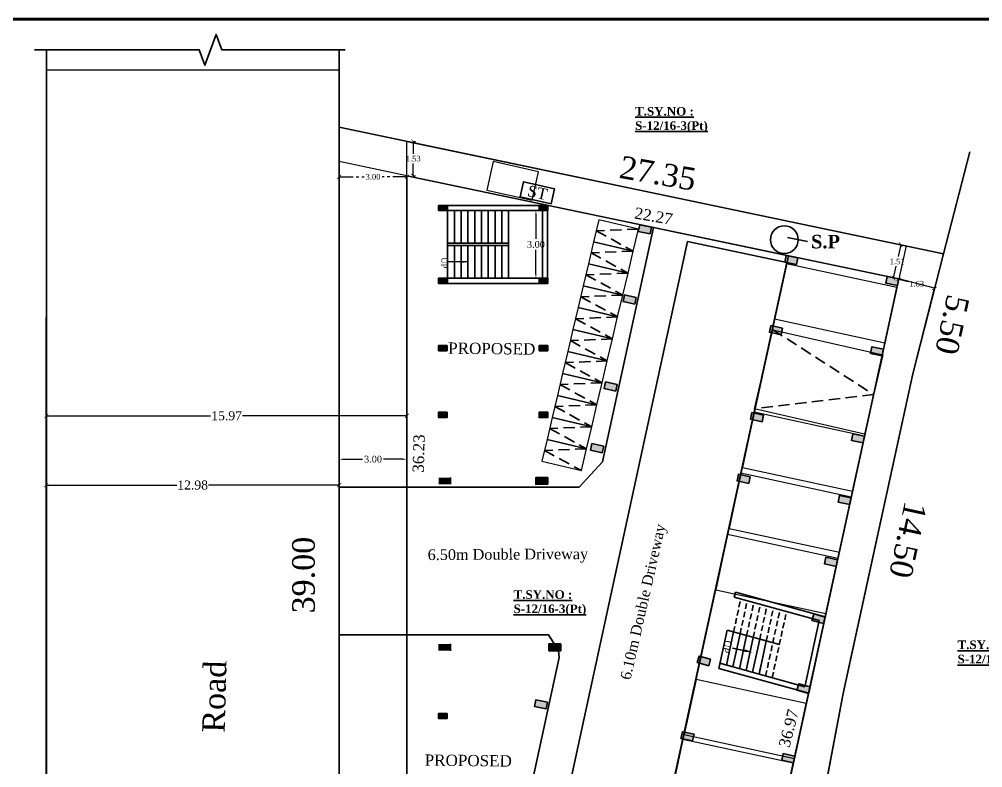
# Model space of a CAD drawing. Header units: metres. Extents: x 915 to 5569, y -1565 to 175.
# Drawn here: x 5321.19 to 5363.88, y -1541.84 to -1508.66 of the extents above; entities that cross this region are included whole.
import ezdxf

# ---------------------------------------------------------------- set-up
doc = ezdxf.new("R2010")
doc.units = ezdxf.units.M
doc.header["$MEASUREMENT"] = 0
doc.header["$PDMODE"] = 98
for name, pattern in [('DASHED', [0.75, 0.5, -0.25]), ('DOT2', [0.125, 0, -0.125]), ('PHANTOM2', [1.25, 0.625, -0.125, 0.125, -0.125, 0.125, -0.125])]:
    doc.linetypes.add(name, pattern=pattern)
for name, color, linetype, lineweight in [('AS_AT_SITE', 2, 'Continuous', 30), ('FMB_OR_PLR', 2, 'Continuous', 30), ('NOTIFIED_ROAD', 1, 'Continuous', 13), ('SUPER_IMPOSED', 2, 'Continuous', 30)]:
    doc.layers.add(name, color=color, linetype=linetype, lineweight=lineweight)
for name, color, linetype, plot in [('BLK_1_COVERED_AREA', 140, 'Continuous', False), ('BLK_1_MAX_HEIGHT_CAL', 7, 'Continuous', False), ('DA_PARKING', 1, 'Continuous', False), ('PARKING_SLOT', 30, 'Continuous', False), ('TWO_WHEELER_PARKING', 2, 'Continuous', False)]:
    doc.layers.add(name, color=color, linetype=linetype, plot=plot)
for name, color, linetype in [('BLK_1_LVL_0_BLDG_FOOT_PRINT', 1, 'Continuous'), ('BLK_1_LVL_0_FRONT_SETBACK', 2, 'Continuous'), ('BLK_1_LVL_0_REAR_SETBACK', 11, 'Continuous'), ('BLK_1_LVL_0_SIDE_SETBACK1', 171, 'Continuous'), ('DRIVE_WAY', 255, 'DOT2'), ('PER_AISLE_WIDTH', 7, 'Continuous'), ('PLOT_BOUNDARY', 70, 'Continuous'), ('ROAD_WIDTH', 1, 'Continuous'), ('SEPTIC_TANK', 146, 'Continuous'), ('SURRENDER_ROAD_WIDTH', 7, 'Continuous')]:
    doc.layers.add(name, color=color, linetype=linetype)
doc.styles.add('Arial$001', font='arial.ttf', dxfattribs={"height": 2.736})
doc.styles.get("Standard").update_dxf_attribs({"font": 'times.ttf'})
doc.dimstyles.new('Copy of Standard', dxfattribs={"dimtxt": 0.25, "dimasz": 0.18, "dimexe": 0.1, "dimexo": 0.5, "dimgap": 0.09, "dimtad": 0, "dimtih": 1, "dimtoh": 1, "dimzin": 0, "dimdsep": 46, "dimtxsty": 'Standard', "dimblk": 'ARCHTICK', "dimcen": 0.09, "dimadec": 0, "dimazin": 0, "dimtfac": 1, "dimtofl": 0, "dimtmove": 0, "dimatfit": 3, "dimfxl": 0, "dimtolj": 1, "dimtzin": 0, "dimarcsym": 0})
doc.dimstyles.new('STANDARD$0', dxfattribs={"dimtxt": 0.3, "dimasz": 0.18, "dimexe": 0.1, "dimexo": 0.1, "dimgap": 0.09, "dimtad": 0, "dimtih": 1, "dimtoh": 1, "dimzin": 1, "dimdsep": 46, "dimtxsty": 'Standard', "dimcen": 0.1, "dimadec": 3, "dimazin": 0, "dimtfac": 1, "dimtofl": 0, "dimtmove": 0, "dimatfit": 3, "dimfxl": 0, "dimtolj": 1, "dimtzin": 0, "dimarcsym": 0})

# ---------------------------------------------------------------- blocks, each defined once
blk = doc.blocks.new('*D221')
at = {"color": 0, "lineweight": -2, "ltscale": 5}
for p, q in [((5335.361, -1528.266), (5335.361, -1528.066)), ((5335.541, -1528.166), (5336.4, -1528.166)), ((5338.181, -1528.166), (5337.321, -1528.166)), ((5338.361, -1528.266), (5338.361, -1528.066))]:
    blk.add_line(p, q, dxfattribs=at)
at = {"color": 0, "lineweight": 35, "ltscale": 5}
for points in [[(5335.541, -1528.136), (5335.541, -1528.196), (5335.361, -1528.166)], [(5338.181, -1528.136), (5338.181, -1528.196), (5338.361, -1528.166)]]:
    blk.add_solid(points, dxfattribs=at)
at = {"layer": 'Defpoints', "color": 0, "lineweight": 35, "ltscale": 5}
for p in [(5338.361, -1528.166), (5335.361, -1528.429), (5338.361, -1528.429)]:
    blk.add_point(p, dxfattribs=at)
at = {"color": 0, "lineweight": 35, "ltscale": 5, "insert": (5336.861, -1528.166), "char_height": 0.3, "attachment_point": 5}
blk.add_mtext('\\A1;3.00', dxfattribs=at)
blk = doc.blocks.new('_ArchTick')
at = {"color": 0, "linetype": 'ByBlock', "const_width": 0.15}
blk.add_lwpolyline([(-0.5, -0.5), (0.5, 0.5)], dxfattribs=at)
blk = doc.blocks.new('*D214')
at = {"layer": 'BLK_1_LVL_0_REAR_SETBACK', "color": 0, "linetype": 'DOT2', "lineweight": -2}
for p, q in [((5360.156, -1520.185), (5360.131, -1520.282)), ((5361.74, -1520.587), (5361.716, -1520.684))]:
    blk.add_line(p, q, dxfattribs=at)
at = {"layer": 'BLK_1_LVL_0_REAR_SETBACK', "color": 0, "linetype": 'PHANTOM2', "lineweight": -2}
for p, q in [((5360.156, -1520.185), (5360.572, -1520.291)), ((5361.74, -1520.587), (5361.324, -1520.482))]:
    blk.add_line(p, q, dxfattribs=at)
at = {"layer": 'Defpoints', "color": 0, "lineweight": 35}
for p in [(5360.159, -1520.173), (5361.74, -1520.587), (5361.744, -1520.575)]:
    blk.add_point(p, dxfattribs=at)
at = {"layer": 'BLK_1_LVL_0_REAR_SETBACK', "color": 0, "lineweight": -2, "xscale": 0.18, "yscale": 0.18, "zscale": 0.18}
for p, rotation in [((5360.156, -1520.185), 165.7609977588665), ((5361.74, -1520.587), 345.7609977588664)]:
    blk.add_blockref('_ArchTick', p, dxfattribs=dict(at, rotation=rotation))
at = {"layer": 'BLK_1_LVL_0_REAR_SETBACK', "color": 0, "lineweight": 35, "insert": (5360.948, -1520.386), "char_height": 0.25, "attachment_point": 5}
blk.add_mtext('\\A1;1.63', dxfattribs=at)
blk = doc.blocks.new('*D216')
at = {"layer": 'BLK_1_LVL_0_SIDE_SETBACK1', "color": 0, "linetype": 'PHANTOM2', "lineweight": -2}
for p, q in [((5360.246, -1518.656), (5360.133, -1519.178)), ((5359.924, -1520.135), (5360.038, -1519.613))]:
    blk.add_line(p, q, dxfattribs=at)
at = {"layer": 'BLK_1_LVL_0_SIDE_SETBACK1', "color": 0, "linetype": 'DOT2', "lineweight": -2}
for p, q in [((5360.246, -1518.656), (5360.148, -1518.635)), ((5359.924, -1520.135), (5359.826, -1520.114))]:
    blk.add_line(p, q, dxfattribs=at)
at = {"layer": 'Defpoints', "color": 0, "lineweight": 35}
for p in [(5360.246, -1518.656), (5360.481, -1518.708), (5360.159, -1520.186)]:
    blk.add_point(p, dxfattribs=at)
at = {"layer": 'BLK_1_LVL_0_SIDE_SETBACK1', "color": 0, "lineweight": -2, "xscale": 0.18, "yscale": 0.18, "zscale": 0.18}
for p, rotation in [((5360.246, -1518.656), 77.71234737108458), ((5359.924, -1520.135), 257.7123473710845)]:
    blk.add_blockref('_ArchTick', p, dxfattribs=dict(at, rotation=rotation))
at = {"layer": 'BLK_1_LVL_0_SIDE_SETBACK1', "color": 0, "lineweight": 35, "insert": (5360.085, -1519.396), "char_height": 0.25, "attachment_point": 5}
blk.add_mtext('\\A1;1.51', dxfattribs=at)
blk = doc.blocks.new('*D217')
at = {"layer": 'BLK_1_LVL_0_SIDE_SETBACK1', "color": 0, "linetype": 'DOT2', "lineweight": -2}
for p, q in [((5338.641, -1514.074), (5338.741, -1514.074)), ((5338.641, -1515.607), (5338.741, -1515.607))]:
    blk.add_line(p, q, dxfattribs=at)
at = {"layer": 'BLK_1_LVL_0_SIDE_SETBACK1', "color": 0, "linetype": 'PHANTOM2', "lineweight": -2}
for p, q in [((5338.641, -1514.074), (5338.641, -1514.623)), ((5338.641, -1515.607), (5338.641, -1515.058))]:
    blk.add_line(p, q, dxfattribs=at)
at = {"layer": 'Defpoints', "color": 0, "lineweight": 35}
for p in [(5338.361, -1514.074), (5338.641, -1514.074), (5338.361, -1515.607)]:
    blk.add_point(p, dxfattribs=at)
at = {"layer": 'BLK_1_LVL_0_SIDE_SETBACK1', "color": 0, "lineweight": -2, "xscale": 0.18, "yscale": 0.18, "zscale": 0.18}
for p, rotation in [((5338.641, -1514.074), 90), ((5338.641, -1515.607), 270)]:
    blk.add_blockref('_ArchTick', p, dxfattribs=dict(at, rotation=rotation))
at = {"layer": 'BLK_1_LVL_0_SIDE_SETBACK1', "color": 0, "lineweight": 35, "insert": (5338.641, -1514.84), "char_height": 0.25, "attachment_point": 5}
blk.add_mtext('\\A1;1.53', dxfattribs=at)
blk = doc.blocks.new('*D210')
at = {"layer": 'BLK_1_LVL_0_FRONT_SETBACK', "color": 0, "linetype": 'DOT2', "lineweight": -2}
for p, q in [((5335.361, -1515.645), (5335.361, -1515.745)), ((5338.361, -1515.645), (5338.361, -1515.745))]:
    blk.add_line(p, q, dxfattribs=at)
at = {"layer": 'BLK_1_LVL_0_FRONT_SETBACK', "color": 0, "linetype": 'PHANTOM2', "lineweight": -2}
for p, q in [((5335.361, -1515.645), (5336.462, -1515.645)), ((5338.361, -1515.645), (5337.26, -1515.645))]:
    blk.add_line(p, q, dxfattribs=at)
at = {"layer": 'Defpoints', "color": 0, "lineweight": 35}
for p in [(5335.361, -1515.607), (5335.361, -1515.645), (5338.361, -1515.607)]:
    blk.add_point(p, dxfattribs=at)
at = {"layer": 'BLK_1_LVL_0_FRONT_SETBACK', "color": 0, "lineweight": -2, "xscale": 0.18, "yscale": 0.18, "zscale": 0.18, "rotation": 180}
blk.add_blockref('_ArchTick', (5335.361, -1515.645), dxfattribs=at)
at = {"layer": 'BLK_1_LVL_0_FRONT_SETBACK', "color": 0, "lineweight": -2, "xscale": 0.18, "yscale": 0.18, "zscale": 0.18}
blk.add_blockref('_ArchTick', (5338.361, -1515.645), dxfattribs=at)
at = {"layer": 'BLK_1_LVL_0_FRONT_SETBACK', "color": 0, "lineweight": 35, "insert": (5336.861, -1515.645), "char_height": 0.25, "attachment_point": 5}
blk.add_mtext('\\A1;3.00', dxfattribs=at)
blk = doc.blocks.new('*D211')
at = {"layer": 'Defpoints', "color": 0, "lineweight": 35}
for p in [(5322.376, -1529.312), (5322.376, -1529.42), (5335.361, -1529.42)]:
    blk.add_point(p, dxfattribs=at)
at = {"layer": 'NOTIFIED_ROAD', "color": 0, "lineweight": -2}
for p, q in [((5322.376, -1529.312), (5322.376, -1529.212)), ((5322.376, -1529.312), (5328.166, -1529.312)), ((5335.361, -1529.312), (5329.571, -1529.312)), ((5335.361, -1529.312), (5335.361, -1529.212))]:
    blk.add_line(p, q, dxfattribs=at)
at = {"layer": 'NOTIFIED_ROAD', "color": 0, "lineweight": -2, "xscale": 0.18, "yscale": 0.18, "zscale": 0.18}
for p, rotation in [((5322.376, -1529.312), 179.9999702203529), ((5335.361, -1529.312), 359.9999702203529)]:
    blk.add_blockref('_ArchTick', p, dxfattribs=dict(at, rotation=rotation))
at = {"layer": 'NOTIFIED_ROAD', "color": 0, "insert": (5328.868, -1529.312), "char_height": 0.25, "attachment_point": 5}
blk.add_mtext('\\A1;{\\H1.6x;12.98}', dxfattribs=at)
blk = doc.blocks.new('*D212')
at = {"layer": 'BLK_1_MAX_HEIGHT_CAL', "color": 0, "lineweight": -2}
for p, q in [((5322.387, -1526.241), (5322.387, -1526.341)), ((5322.387, -1526.241), (5329.667, -1526.241)), ((5338.361, -1526.241), (5331.081, -1526.241)), ((5338.361, -1526.241), (5338.361, -1526.341))]:
    blk.add_line(p, q, dxfattribs=at)
at = {"layer": 'Defpoints', "color": 0, "lineweight": 35}
for p in [(5322.387, -1525.911), (5338.361, -1525.911), (5338.361, -1526.241)]:
    blk.add_point(p, dxfattribs=at)
at = {"layer": 'BLK_1_MAX_HEIGHT_CAL', "color": 0, "lineweight": -2, "xscale": 0.18, "yscale": 0.18, "zscale": 0.18, "rotation": 180}
blk.add_blockref('_ArchTick', (5322.387, -1526.241), dxfattribs=at)
at = {"layer": 'BLK_1_MAX_HEIGHT_CAL', "color": 0, "lineweight": -2, "xscale": 0.18, "yscale": 0.18, "zscale": 0.18}
blk.add_blockref('_ArchTick', (5338.361, -1526.241), dxfattribs=at)
at = {"layer": 'BLK_1_MAX_HEIGHT_CAL', "color": 0, "insert": (5330.374, -1526.241), "char_height": 0.25, "attachment_point": 5}
blk.add_mtext('\\A1;{\\H1.6x;15.97}', dxfattribs=at)
blk = doc.blocks.new('*D223')
at = {"color": 0, "lineweight": -2, "ltscale": 5}
for p, q in [((5344.178, -1517.143), (5343.978, -1517.143)), ((5344.078, -1517.323), (5344.078, -1518.4)), ((5344.078, -1519.963), (5344.078, -1518.886)), ((5344.178, -1520.143), (5343.978, -1520.143))]:
    blk.add_line(p, q, dxfattribs=at)
at = {"color": 0, "lineweight": 35, "ltscale": 5}
for points in [[(5344.048, -1517.323), (5344.108, -1517.323), (5344.078, -1517.143)], [(5344.048, -1519.963), (5344.108, -1519.963), (5344.078, -1520.143)]]:
    blk.add_solid(points, dxfattribs=at)
at = {"layer": 'Defpoints', "color": 0, "lineweight": 35, "ltscale": 5}
for p in [(5344.369, -1517.143), (5344.078, -1520.143), (5344.369, -1520.143)]:
    blk.add_point(p, dxfattribs=at)
at = {"color": 0, "lineweight": 35, "ltscale": 5, "insert": (5344.078, -1518.643), "char_height": 0.3, "attachment_point": 5}
blk.add_mtext('\\A1;3.00', dxfattribs=at)

msp = doc.modelspace()

# ---------------------------------------------------------------- hatches: boundary and pattern name
at = {"linetype": 'ByBlock', "lineweight": 35}
h = msp.add_hatch(color=256, dxfattribs=at)
h.dxf.hatch_style = 1
h.paths.add_polyline_path([(5340.14274, -1516.91474), (5340.14274, -1517.14474), (5339.76274, -1517.14474), (5339.76274, -1516.91474)])
h = msp.add_hatch(color=256, dxfattribs=at)
h.dxf.hatch_style = 1
h.paths.add_polyline_path([(5344.60015, -1516.91474), (5344.60015, -1517.14474), (5344.22015, -1517.14474), (5344.22015, -1516.91474)])
h = msp.add_hatch(color=256, dxfattribs=at)
h.dxf.hatch_style = 1
h.paths.add_polyline_path([(5349.1953, -1517.87726), (5349.1338, -1518.17089), (5348.61505, -1518.06223), (5348.67656, -1517.7686)])
h = msp.add_hatch(color=256, dxfattribs=at)
h.dxf.hatch_style = 1
h.paths.add_polyline_path([(5355.68585, -1519.2368), (5355.62435, -1519.53043), (5355.10561, -1519.42177), (5355.16711, -1519.12814)])
h = msp.add_hatch(color=256, dxfattribs=at)
h.dxf.hatch_style = 1
h.paths.add_polyline_path([(5360.15906, -1520.17266), (5360.09756, -1520.46629), (5359.57881, -1520.35763), (5359.64032, -1520.064)])
h = msp.add_hatch(color=256, dxfattribs=at)
h.dxf.hatch_style = 1
h.paths.add_polyline_path([(5340.14274, -1520.14474), (5340.14274, -1520.37474), (5339.76274, -1520.37474), (5339.76274, -1520.14474)])
h = msp.add_hatch(color=256, dxfattribs=at)
h.dxf.hatch_style = 1
h.paths.add_polyline_path([(5344.60015, -1520.14474), (5344.60015, -1520.37474), (5344.22015, -1520.37474), (5344.22015, -1520.14474)])
h = msp.add_hatch(color=256, dxfattribs=at)
h.dxf.hatch_style = 1
h.paths.add_polyline_path([(5348.51725, -1520.99039), (5348.45574, -1521.28402), (5347.937, -1521.17536), (5347.9985, -1520.88173)])
h = msp.add_hatch(color=256, dxfattribs=at)
h.dxf.hatch_style = 1
h.paths.add_polyline_path([(5355.00661, -1522.34968), (5354.9451, -1522.64331), (5354.42636, -1522.53465), (5354.48787, -1522.24102)])
h = msp.add_hatch(color=256, dxfattribs=at)
h.dxf.hatch_style = 1
h.paths.add_polyline_path([(5340.14274, -1523.12644), (5340.14274, -1523.35644), (5339.76274, -1523.35644), (5339.76274, -1523.12644)])
h = msp.add_hatch(color=256, dxfattribs=at)
h.dxf.hatch_style = 1
h.paths.add_polyline_path([(5344.60015, -1523.12644), (5344.60015, -1523.35644), (5344.22015, -1523.35644), (5344.22015, -1523.12644)])
h = msp.add_hatch(color=256, dxfattribs=at)
h.dxf.hatch_style = 1
h.paths.add_polyline_path([(5359.48289, -1523.2873), (5359.42139, -1523.58093), (5358.90265, -1523.47227), (5358.96415, -1523.17864)])
h = msp.add_hatch(color=256, dxfattribs=at)
h.dxf.hatch_style = 1
h.paths.add_polyline_path([(5347.67665, -1524.84979), (5347.61515, -1525.14341), (5347.09641, -1525.03476), (5347.15791, -1524.74113)])
h = msp.add_hatch(color=256, dxfattribs=at)
h.dxf.hatch_style = 1
h.paths.add_polyline_path([(5340.14274, -1526.08644), (5340.14274, -1526.31644), (5339.76274, -1526.31644), (5339.76274, -1526.08644)])
h = msp.add_hatch(color=256, dxfattribs=at)
h.dxf.hatch_style = 1
h.paths.add_polyline_path([(5344.60015, -1526.08644), (5344.60015, -1526.31644), (5344.22015, -1526.31644), (5344.22015, -1526.08644)])
h = msp.add_hatch(color=256, dxfattribs=at)
h.dxf.hatch_style = 1
h.paths.add_polyline_path([(5354.16601, -1526.20907), (5354.10451, -1526.5027), (5353.58577, -1526.39404), (5353.64727, -1526.10042)])
h = msp.add_hatch(color=256, dxfattribs=at)
h.dxf.hatch_style = 1
h.paths.add_polyline_path([(5358.63958, -1527.14613), (5358.57808, -1527.43975), (5358.05933, -1527.33109), (5358.12084, -1527.03747)])
h = msp.add_hatch(color=256, dxfattribs=at)
h.dxf.hatch_style = 1
h.paths.add_polyline_path([(5347.08114, -1527.58394), (5347.01964, -1527.87756), (5346.5009, -1527.76891), (5346.5624, -1527.47528)])
h = msp.add_hatch(color=256, dxfattribs=at)
h.dxf.hatch_style = 1
h.paths.add_polyline_path([(5340.29274, -1528.97644), (5340.29274, -1529.27644), (5339.76274, -1529.27644), (5339.76274, -1528.97644)])
h = msp.add_hatch(color=256, dxfattribs=at)
h.dxf.hatch_style = 1
h.paths.add_polyline_path([(5344.60015, -1528.97644), (5344.60015, -1529.27644), (5344.07015, -1529.27644), (5344.07015, -1528.97644)])
h = msp.add_hatch(color=256, dxfattribs=at)
h.dxf.hatch_style = 1
h.paths.add_polyline_path([(5353.5705, -1528.94322), (5353.509, -1529.23685), (5352.99026, -1529.12819), (5353.05176, -1528.83457)])
h = msp.add_hatch(color=256, dxfattribs=at)
h.dxf.hatch_style = 1
h.paths.add_polyline_path([(5358.04523, -1529.88052), (5357.98373, -1530.17415), (5357.46498, -1530.06549), (5357.52649, -1529.77186)])
h = msp.add_hatch(color=256, dxfattribs=at)
h.dxf.hatch_style = 1
h.paths.add_polyline_path([(5357.44654, -1532.62026), (5357.38503, -1532.91389), (5356.86629, -1532.80523), (5356.92779, -1532.5116)])
h = msp.add_hatch(color=256, dxfattribs=at)
h.dxf.hatch_style = 1
h.paths.add_polyline_path([(5356.90124, -1535.16516), (5356.82066, -1535.45413), (5356.31014, -1535.31177), (5356.39072, -1535.02279)])
h = msp.add_hatch(color=256, dxfattribs=at)
h.dxf.hatch_style = 1
h.paths.add_polyline_path([(5340.29099, -1536.65391), (5339.76099, -1536.65391), (5339.76099, -1536.35391), (5340.29099, -1536.35391)])
h = msp.add_hatch(color=256, dxfattribs=at)
h.dxf.hatch_style = 1
h.paths.add_polyline_path([(5345.17527, -1536.35391), (5345.17527, -1536.65391), (5344.64527, -1536.65391), (5344.64527, -1536.35391)])
h = msp.add_hatch(color=256, dxfattribs=at)
h.dxf.hatch_style = 1
h.paths.add_polyline_path([(5351.81737, -1537.03442), (5351.73679, -1537.3234), (5351.22627, -1537.18103), (5351.30685, -1536.89206)])
h = msp.add_hatch(color=256, dxfattribs=at)
h.dxf.hatch_style = 1
h.paths.add_polyline_path([(5356.23151, -1538.25891), (5356.15092, -1538.54788), (5355.6404, -1538.40552), (5355.72099, -1538.11654)])
h = msp.add_hatch(color=256, dxfattribs=at)
h.dxf.hatch_style = 1
h.paths.add_polyline_path([(5344.58836, -1538.94104), (5344.52686, -1539.23467), (5344.00811, -1539.12601), (5344.06962, -1538.83238)])
h = msp.add_hatch(color=256, dxfattribs=at)
h.dxf.hatch_style = 1
h.paths.add_polyline_path([(5340.14274, -1539.43391), (5340.14274, -1539.66391), (5339.76274, -1539.66391), (5339.76274, -1539.43391)])
h = msp.add_hatch(color=256, dxfattribs=at)
h.dxf.hatch_style = 1
h.paths.add_polyline_path([(5351.08456, -1540.35685), (5351.02306, -1540.65048), (5350.50432, -1540.54182), (5350.56582, -1540.24819)])
h = msp.add_hatch(color=256, dxfattribs=at)
h.dxf.hatch_style = 1
h.paths.add_polyline_path([(5355.55143, -1541.32597), (5355.48992, -1541.6196), (5354.97118, -1541.51094), (5355.03268, -1541.21732)])

# ---------------------------------------------------------------- linework, layer by layer
at = {"lineweight": 35, "ltscale": 5}
for p, q in [((5322.38723, -1557.0321), (5322.38723, -1510.01579)), ((5335.36076, -1557.03105), (5335.36076, -1510.01579)), ((5360.15906, -1520.17266), (5338.36076, -1515.6067)), ((5340.16702, -1516.91329), (5344.59855, -1516.91329)), ((5340.16702, -1516.91329), (5340.16702, -1520.37329)), ((5340.16702, -1517.14329), (5344.36855, -1517.14329)), ((5340.46702, -1517.14329), (5340.46702, -1518.59329)), ((5340.76702, -1517.14329), (5340.76702, -1518.59329)), ((5341.06702, -1517.14329), (5341.06702, -1518.59329)), ((5341.36702, -1517.14329), (5341.36702, -1518.59329)), ((5341.66702, -1517.14329), (5341.66702, -1518.59329)), ((5341.96702, -1517.14329), (5341.96702, -1518.59329)), ((5342.26702, -1517.14329), (5342.26702, -1518.59329)), ((5342.56702, -1517.14329), (5342.56702, -1518.59329)), ((5342.86702, -1517.14329), (5342.86702, -1520.14329)), ((5344.36855, -1517.14329), (5344.36855, -1520.14329)), ((5344.59855, -1517.14329), (5344.59855, -1520.37329)), ((5340.16702, -1518.59329), (5342.86702, -1518.59329)), ((5340.16702, -1518.69329), (5342.86702, -1518.69329)), ((5340.46702, -1518.69329), (5340.46702, -1520.14329)), ((5340.76702, -1518.69329), (5340.76702, -1520.14329)), ((5341.06702, -1518.69329), (5341.06702, -1520.14329)), ((5341.36702, -1518.69329), (5341.36702, -1520.14329)), ((5341.66702, -1518.69329), (5341.66702, -1520.14329)), ((5341.96702, -1518.69329), (5341.96702, -1520.14329)), ((5342.26702, -1518.69329), (5342.26702, -1520.14329)), ((5342.56702, -1518.69329), (5342.56702, -1520.14329)), ((5340.16702, -1520.14329), (5344.36855, -1520.14329)), ((5340.16702, -1520.14329), (5344.36855, -1520.14329)), ((5340.16702, -1520.37329), (5344.59855, -1520.37329)), ((5352.29083, -1556.29787), (5360.15906, -1520.17266)), ((5357.97457, -1537.25061), (5360.77699, -1524.38394)), ((5352.92466, -1534.05337), (5356.89919, -1535.15205)), ((5352.86338, -1534.27505), (5356.62856, -1535.31586)), ((5355.99485, -1538.2532), (5356.62856, -1535.31586)), ((5356.16832, -1538.53978), (5356.89919, -1535.15205)), ((5352.18108, -1537.43758), (5352.54652, -1535.74372)), ((5352.5193, -1537.29245), (5352.83615, -1535.82378)), ((5352.54652, -1535.74372), (5354.86356, -1536.38422)), ((5352.80893, -1537.37251), (5353.12578, -1535.90385)), ((5353.09856, -1537.45258), (5353.41541, -1535.98391)), ((5353.38819, -1537.53264), (5353.70504, -1536.06397)), ((5353.67782, -1537.6127), (5353.99467, -1536.14403)), ((5353.96745, -1537.69276), (5354.2843, -1536.2241)), ((5352.96081, -1536.65557), (5352.96301, -1536.64258)), ((5352.22967, -1537.21239), (5355.99485, -1538.2532)), ((5352.18108, -1537.43758), (5356.16832, -1538.53978)), ((5357.97457, -1537.25061), (5357.69117, -1538.55178)), ((5357.69117, -1538.55178), (5353.92994, -1558.39852))]:
    msp.add_line(p, q, dxfattribs=at)
at = {"linetype": 'ByBlock', "lineweight": 35}
for p, q in [((5362.12981, -1519.05291), (5363.30345, -1514.53872)), ((5339.76274, -1517.14474), (5339.99274, -1517.14474)), ((5354.56831, -1522.35422), (5354.54386, -1522.47094)), ((5340.29274, -1528.97644), (5340.29274, -1529.27644)), ((5340.29099, -1536.35391), (5340.29099, -1536.65391))]:
    msp.add_line(p, q, dxfattribs=at)
at = {"color": 7, "lineweight": 35}
msp.add_line((5344.59855, -1516.91329), (5344.59855, -1518.71329), dxfattribs=at)
at = {"linetype": 'DASHED', "lineweight": 35}
for p, q in [((5348.61831, -1517.96583), (5346.75168, -1518.04137)), ((5346.75168, -1518.04137), (5348.38985, -1518.93938)), ((5348.38868, -1518.93911), (5346.52206, -1519.01465)), ((5346.52206, -1519.01465), (5348.16022, -1519.91266)), ((5348.15906, -1519.91239), (5346.29243, -1519.98793)), ((5346.29243, -1519.98793), (5347.9306, -1520.88594)), ((5347.92944, -1520.88567), (5346.06281, -1520.96121)), ((5346.06281, -1520.96121), (5347.70098, -1521.85922)), ((5347.69981, -1521.85895), (5345.83319, -1521.93449)), ((5345.83319, -1521.93449), (5347.47135, -1522.8325)), ((5354.57271, -1522.42161), (5359.04106, -1525.29804)), ((5347.47019, -1522.83223), (5345.60356, -1522.90777)), ((5345.60356, -1522.90777), (5347.24173, -1523.80578)), ((5347.24057, -1523.80551), (5345.37394, -1523.88105)), ((5345.37394, -1523.88105), (5347.01211, -1524.77906)), ((5347.01094, -1524.77879), (5345.14432, -1524.85433)), ((5345.14432, -1524.85433), (5346.78248, -1525.75234)), ((5359.04106, -1525.29804), (5353.7646, -1525.92974)), ((5346.78132, -1525.75206), (5344.91469, -1525.82761)), ((5344.91469, -1525.82761), (5346.55286, -1526.72562)), ((5346.5517, -1526.72534), (5344.68507, -1526.80089)), ((5344.68507, -1526.80089), (5346.32324, -1527.6989)), ((5346.32207, -1527.69862), (5344.45545, -1527.77417)), ((5344.45545, -1527.77417), (5346.09361, -1528.67218))]:
    msp.add_line(p, q, dxfattribs=at)
at = {"lineweight": 35}
msp.add_line((5355.21933, -1518.3293), (5356.11657, -1518.50853), dxfattribs=at)
at = {"color": 254, "linetype": 'ByBlock', "lineweight": 35}
msp.add_line((5352.86338, -1534.27505), (5352.92466, -1534.05337), dxfattribs=at)
at = {"linetype": 'DASHED', "lineweight": 35, "ltscale": 0.5}
for p, q in [((5352.83615, -1535.82378), (5353.15301, -1534.35512)), ((5353.12578, -1535.90385), (5353.44264, -1534.43518)), ((5353.41541, -1535.98391), (5353.73227, -1534.51524)), ((5353.70504, -1536.06397), (5354.0219, -1534.5953)), ((5353.96745, -1537.69276), (5354.60115, -1534.75543)), ((5353.99467, -1536.14403), (5354.31152, -1534.67537)), ((5354.25708, -1537.77283), (5354.88716, -1534.85229)), ((5354.5467, -1537.85289), (5355.18041, -1534.91555))]:
    msp.add_line(p, q, dxfattribs=at)
at = {"lineweight": 106}
msp.add_lwpolyline([(5314.54936, -1508.66033), (5397.87925, -1508.66033), (5397.87925, -1564.84256), (5314.54936, -1564.84256)], close=True, dxfattribs=at)
at = {"linetype": 'Continuous', "lineweight": 35, "ltscale": 5}
msp.add_lwpolyline([(5321.85431, -1510.01579), (5329.15926, -1510.01579), (5329.40926, -1510.70266), (5329.90926, -1509.32892), (5330.15926, -1510.01579), (5335.62076, -1510.01579)], dxfattribs=at)
at = {"lineweight": 35, "ltscale": 5}
msp.add_lwpolyline([(5362.12981, -1519.05291), (5335.36076, -1513.44575), (5335.36076, -1552.44575), (5353.92994, -1558.39852), (5357.69117, -1538.55178), (5360.77699, -1524.38394), (5362.12981, -1519.05291)], dxfattribs=at)
msp.add_lwpolyline([(5360.15906, -1520.17266), (5338.36076, -1515.6067), (5338.36076, -1551.83228), (5352.29083, -1556.29787)], close=True, dxfattribs=at)
at = {"lineweight": 35}
msp.add_lwpolyline([(5344.75071, -1516.83951), (5343.37492, -1516.53579), (5343.52197, -1515.86968), (5344.89777, -1516.1734)], close=True, dxfattribs=at)
at = {"linetype": 'ByBlock', "lineweight": 35}
for points in [[(5340.14274, -1516.91474), (5340.14274, -1517.14474), (5339.76274, -1517.14474), (5339.76274, -1516.91474)], [(5344.60015, -1516.91474), (5344.60015, -1517.14474), (5344.22015, -1517.14474), (5344.22015, -1516.91474)], [(5342.57316, -1548.68808), (5348.81142, -1548.71226), (5355.26279, -1519.14707), (5349.29266, -1517.89413), (5347.02536, -1528.28464), (5345.99574, -1529.40012), (5335.36202, -1529.39777), (5335.35949, -1535.95727), (5344.64222, -1535.95538), (5345.07746, -1536.64196), (5345.10985, -1536.95556)], [(5349.1953, -1517.87726), (5349.1338, -1518.17089), (5348.61505, -1518.06223), (5348.67656, -1517.7686)], [(5355.68585, -1519.2368), (5355.62435, -1519.53043), (5355.10561, -1519.42177), (5355.16711, -1519.12814)], [(5360.15906, -1520.17266), (5360.09756, -1520.46629), (5359.57881, -1520.35763), (5359.64032, -1520.064)], [(5340.14274, -1520.14474), (5340.14274, -1520.37474), (5339.76274, -1520.37474), (5339.76274, -1520.14474)], [(5344.60015, -1520.14474), (5344.60015, -1520.37474), (5344.22015, -1520.37474), (5344.22015, -1520.14474)], [(5348.51725, -1520.99039), (5348.45574, -1521.28402), (5347.937, -1521.17536), (5347.9985, -1520.88173)], [(5355.00661, -1522.34968), (5354.9451, -1522.64331), (5354.42636, -1522.53465), (5354.48787, -1522.24102)], [(5340.14274, -1523.12644), (5340.14274, -1523.35644), (5339.76274, -1523.35644), (5339.76274, -1523.12644)], [(5344.60015, -1523.12644), (5344.60015, -1523.35644), (5344.22015, -1523.35644), (5344.22015, -1523.12644)], [(5359.48289, -1523.2873), (5359.42139, -1523.58093), (5358.90265, -1523.47227), (5358.96415, -1523.17864)], [(5347.67665, -1524.84979), (5347.61515, -1525.14341), (5347.09641, -1525.03476), (5347.15791, -1524.74113)], [(5340.14274, -1526.08644), (5340.14274, -1526.31644), (5339.76274, -1526.31644), (5339.76274, -1526.08644)], [(5344.60015, -1526.08644), (5344.60015, -1526.31644), (5344.22015, -1526.31644), (5344.22015, -1526.08644)], [(5354.16601, -1526.20907), (5354.10451, -1526.5027), (5353.58577, -1526.39404), (5353.64727, -1526.10042)], [(5358.63958, -1527.14613), (5358.57808, -1527.43975), (5358.05933, -1527.33109), (5358.12084, -1527.03747)], [(5347.08114, -1527.58394), (5347.01964, -1527.87756), (5346.5009, -1527.76891), (5346.5624, -1527.47528)], [(5344.60015, -1528.97644), (5344.60015, -1529.27644), (5344.07015, -1529.27644), (5344.07015, -1528.97644)], [(5353.5705, -1528.94322), (5353.509, -1529.23685), (5352.99026, -1529.12819), (5353.05176, -1528.83457)], [(5358.04523, -1529.88052), (5357.98373, -1530.17415), (5357.46498, -1530.06549), (5357.52649, -1529.77186)], [(5357.44654, -1532.62026), (5357.38503, -1532.91389), (5356.86629, -1532.80523), (5356.92779, -1532.5116)], [(5356.90124, -1535.16516), (5356.82066, -1535.45413), (5356.31014, -1535.31177), (5356.39072, -1535.02279)], [(5345.17527, -1536.35391), (5345.17527, -1536.65391), (5344.64527, -1536.65391), (5344.64527, -1536.35391)], [(5351.81737, -1537.03442), (5351.73679, -1537.3234), (5351.22627, -1537.18103), (5351.30685, -1536.89206)], [(5356.23151, -1538.25891), (5356.15092, -1538.54788), (5355.6404, -1538.40552), (5355.72099, -1538.11654)], [(5344.58836, -1538.94104), (5344.52686, -1539.23467), (5344.00811, -1539.12601), (5344.06962, -1538.83238)], [(5340.14274, -1539.43391), (5340.14274, -1539.66391), (5339.76274, -1539.66391), (5339.76274, -1539.43391)], [(5351.08456, -1540.35685), (5351.02306, -1540.65048), (5350.50432, -1540.54182), (5350.56582, -1540.24819)], [(5355.55143, -1541.32597), (5355.48992, -1541.6196), (5354.97118, -1541.51094), (5355.03268, -1541.21732)]]:
    msp.add_lwpolyline(points, close=True, dxfattribs=at)
for points in [[(5340.14274, -1516.91474), (5340.14274, -1517.14474)], [(5344.60015, -1516.91474), (5344.60015, -1517.14474), (5344.22015, -1517.14474), (5344.22015, -1516.91474)], [(5340.14274, -1520.14474), (5340.14274, -1520.37474)], [(5344.22015, -1520.37474), (5344.22015, -1520.14474)], [(5340.14274, -1523.12644), (5340.14274, -1523.35644)], [(5344.22015, -1523.35644), (5344.22015, -1523.12644)], [(5340.14274, -1526.08644), (5340.14274, -1526.31644)], [(5340.14274, -1539.43391), (5340.14274, -1539.66391)]]:
    msp.add_lwpolyline(points, dxfattribs=at)
at = {"linetype": 'ByBlock', "lineweight": 35, "ltscale": 5}
msp.add_lwpolyline([(5353.49931, -1536.68657), (5352.7955, -1536.53473)], dxfattribs=at)
at = {"lineweight": 35}
msp.add_circle((5355.08476, -1518.43385), 0.61529, dxfattribs=at)
at = {"lineweight": 35, "ltscale": 5}
msp.add_solid([(5353.33601, -1536.58996), (5353.67526, -1536.72453), (5353.3107, -1536.70726)], dxfattribs=at)
at = {"layer": 'AS_AT_SITE', "color": 6, "lineweight": 35}
msp.add_lwpolyline([(5335.36074, -1552.44574), (5353.92994, -1558.39852), (5357.69117, -1538.55178), (5360.77699, -1524.38394), (5362.12981, -1519.05291), (5335.36076, -1513.44575)], close=True, dxfattribs=at)
at = {"layer": 'BLK_1_COVERED_AREA'}
msp.add_lwpolyline([(5338.36076, -1515.6067), (5360.15906, -1520.17266), (5352.29083, -1556.29787), (5338.36076, -1551.83228)], close=True, dxfattribs=at)
at = {"layer": 'BLK_1_LVL_0_BLDG_FOOT_PRINT'}
msp.add_lwpolyline([(5338.36076, -1515.6067), (5360.15906, -1520.17266), (5352.29083, -1556.29787), (5338.36076, -1551.83228)], close=True, dxfattribs=at)
at = {"layer": 'BLK_1_LVL_0_FRONT_SETBACK', "color": 2, "lineweight": 30}
msp.add_lwpolyline([(5338.36076, -1515.6067), (5335.36075, -1514.97305), (5335.36076, -1550.87727), (5338.36076, -1551.83228)], close=True, dxfattribs=at)
at = {"layer": 'BLK_1_LVL_0_REAR_SETBACK'}
msp.add_lwpolyline([(5357.69117, -1538.55178), (5360.77699, -1524.38394), (5361.74362, -1520.57476), (5360.15906, -1520.17266), (5352.29083, -1556.29787), (5354.21183, -1556.91105)], close=True, dxfattribs=at)
at = {"layer": 'BLK_1_LVL_0_SIDE_SETBACK1'}
msp.add_lwpolyline([(5360.48097, -1518.70753), (5360.15906, -1520.17266), (5338.36076, -1515.6067), (5338.36076, -1514.07414)], close=True, dxfattribs=at)
at = {"layer": 'DA_PARKING'}
msp.add_lwpolyline([(5359.44511, -1523.54397), (5358.63701, -1527.0521), (5353.7646, -1525.92974), (5354.57271, -1522.42161)], close=True, dxfattribs=at)
at = {"layer": 'DRIVE_WAY', "color": 254, "linetype": 'ByBlock', "lineweight": 35}
msp.add_lwpolyline([(5348.74723, -1549.00644), (5344.1861, -1548.98876), (5350.79405, -1518.51865), (5355.1986, -1519.44125)], close=True, dxfattribs=at)
at = {"layer": 'FMB_OR_PLR', "color": 70, "lineweight": 35}
msp.add_lwpolyline([(5335.36074, -1552.44574), (5353.92994, -1558.39852), (5357.69117, -1538.55178), (5360.77699, -1524.38394), (5362.12981, -1519.05291), (5335.36076, -1513.44575)], close=True, dxfattribs=at)
at = {"layer": 'PARKING_SLOT', "color": 30}
for points in [[(5355.18456, -1519.49917), (5354.65602, -1521.94266), (5359.543, -1522.99974), (5360.07154, -1520.55625)], [(5353.75303, -1526.08587), (5353.22449, -1528.52936), (5358.11147, -1529.58644), (5358.64001, -1527.14295)], [(5353.16365, -1528.79016), (5352.6351, -1531.23365), (5357.52208, -1532.29073), (5358.05062, -1529.84724)], [(5352.57126, -1531.50823), (5352.04271, -1533.95172), (5356.92969, -1535.00881), (5357.45824, -1532.56532)], [(5351.1713, -1537.93171), (5350.64276, -1540.3752), (5355.52974, -1541.43228), (5356.05828, -1538.98879)], [(5350.59285, -1540.5858), (5350.06431, -1543.02929), (5354.95129, -1544.08638), (5355.47983, -1541.64289)]]:
    msp.add_lwpolyline(points, close=True, dxfattribs=at)
at = {"layer": 'PER_AISLE_WIDTH', "color": 5, "linetype": 'ByBlock', "lineweight": 35}
msp.add_lwpolyline([(5344.1861, -1548.98876), (5348.74723, -1549.00644), (5355.1986, -1519.44125), (5350.79405, -1518.51865), (5344.1861, -1548.98876)], dxfattribs=at)
at = {"layer": 'PLOT_BOUNDARY', "color": 70, "lineweight": 35}
msp.add_lwpolyline([(5362.12981, -1519.05291), (5360.77699, -1524.38394), (5357.97457, -1537.25061), (5357.69117, -1538.55178), (5355.81056, -1548.47515), (5353.92994, -1558.39852), (5335.36076, -1552.44575), (5335.36076, -1513.44575)], close=True, dxfattribs=at)
at = {"layer": 'ROAD_WIDTH', "color": 1}
msp.add_lwpolyline([(5322.38723, -1510.91265), (5335.36076, -1510.90674), (5335.36076, -1554.76742), (5322.36076, -1554.75467)], close=True, dxfattribs=at)
at = {"layer": 'ROAD_WIDTH', "color": 1, "lineweight": 35}
msp.add_lwpolyline([(5322.38723, -1510.91265), (5335.36076, -1510.90674), (5335.36073, -1554.76742), (5322.36076, -1554.75467)], close=True, dxfattribs=at)
at = {"layer": 'SEPTIC_TANK', "linetype": 'ByBlock'}
msp.add_lwpolyline([(5341.89919, -1516.23992), (5343.91797, -1516.68559), (5344.198, -1515.41713), (5342.17921, -1514.97146)], close=True, dxfattribs=at)
at = {"layer": 'SUPER_IMPOSED', "color": 5, "lineweight": 35}
msp.add_lwpolyline([(5335.36074, -1552.44574), (5353.92994, -1558.39852), (5357.69117, -1538.55178), (5360.77699, -1524.38394), (5362.12981, -1519.05291), (5335.36075, -1513.44575), (5335.36074, -1552.44574)], dxfattribs=at)
at = {"layer": 'SURRENDER_ROAD_WIDTH', "color": 2}
msp.add_lwpolyline([(5322.38723, -1510.91265), (5335.36076, -1510.90674), (5335.36073, -1554.76742), (5322.36076, -1554.75467)], close=True, dxfattribs=at)
at = {"layer": 'TWO_WHEELER_PARKING', "linetype": 'Continuous'}
for points in [[(5348.38868, -1518.93911), (5348.61831, -1517.96583), (5346.8664, -1517.55251), (5346.63678, -1518.52579)], [(5348.15906, -1519.91239), (5348.38868, -1518.93911), (5346.63678, -1518.52579), (5346.40716, -1519.49907)], [(5347.92944, -1520.88567), (5348.15906, -1519.91239), (5346.40716, -1519.49907), (5346.17753, -1520.47235)], [(5347.69981, -1521.85895), (5347.92944, -1520.88567), (5346.17753, -1520.47235), (5345.94791, -1521.44562)], [(5347.47019, -1522.83223), (5347.69981, -1521.85895), (5345.94791, -1521.44562), (5345.71829, -1522.4189)], [(5347.24057, -1523.80551), (5347.47019, -1522.83223), (5345.71829, -1522.4189), (5345.48866, -1523.39218)], [(5347.01094, -1524.77879), (5347.24057, -1523.80551), (5345.48866, -1523.39218), (5345.25904, -1524.36546)], [(5346.78132, -1525.75206), (5347.01094, -1524.77879), (5345.25904, -1524.36546), (5345.02942, -1525.33874)], [(5346.5517, -1526.72534), (5346.78132, -1525.75206), (5345.02942, -1525.33874), (5344.79979, -1526.31202)], [(5346.32207, -1527.69862), (5346.5517, -1526.72534), (5344.79979, -1526.31202), (5344.57017, -1527.2853)], [(5346.09245, -1528.6719), (5346.32207, -1527.69862), (5344.57017, -1527.2853), (5344.34055, -1528.25858)]]:
    msp.add_lwpolyline(points, close=True, dxfattribs=at)

# ---------------------------------------------------------------- texts
at = {"lineweight": 35}
for s, height, rotation, p in [('ST', 0.5, 347.550914, (5343.66748, -1516.49575)), ('UP', 0.25, 270, (5339.88952, -1519.21891)), ('6.10m Double Driveway', 0.4711319, 77.196814, (5348.26294, -1537.97591)), ('6.50m Double Driveway', 0.4747363, 0.342508, (5339.28317, -1532.63594)), ('UP', 0.3, 257.066327, (5352.45945, -1536.15068))]:
    msp.add_text(s, height=height, rotation=rotation, dxfattribs=at).set_placement(p)
at = {"lineweight": 35, "char_height": 0.38, "width": 13.4514901, "attachment_point": 1}
for s, insert in [('{\\fTimes New Roman|b1|i0|c0|p18;\\LT.SY.NO : \\PS-12/16-3(Pt)}', (5348.47337, -1512.55132)), ('{\\fTimes New Roman|b1|i0|c0|p18;\\LT.SY.NO : \\PS-12/16-3(Pt)}', (5343.08925, -1533.97239)), ('{\\fTimes New Roman|b1|i0|c0|p18;\\LT.SY.NO : \\PS-12/16-2}', (5362.76095, -1536.20142))]:
    msp.add_mtext(s, dxfattribs=dict(at, insert=insert))
at = {"lineweight": 35, "ltscale": 5, "attachment_point": 5}
for s, insert, char_height, rotation in [('\\A1;27.35', (5349.4821, -1515.49484), 1, 350.157414), ('\\A1;22.27', (5349.29333, -1517.39227), 0.5, 350.157414), ('\\A1;5.50', (5362.517, -1522.20281), 1, 257.821159), ('\\A1;36.23', (5338.88727, -1527.91313), 0.5, 88.519504), ('\\A1;14.50', (5360.55753, -1531.74247), 1, 257.821159), ('\\A1;39.00', (5333.78835, -1533.30224), 1, 90), ('\\A1;Road ', (5329.83601, -1538.68959), 1, 88.519504), ('\\A1;36.97', (5355.28354, -1540.09525), 0.5, 75.64068)]:
    msp.add_mtext(s, dxfattribs=dict(at, insert=insert, char_height=char_height, rotation=rotation))
at = {"lineweight": 35, "insert": (5356.26758, -1518.21799), "char_height": 0.6, "width": 1.4304242, "attachment_point": 1, "style": 'Arial$001'}
msp.add_mtext('{\\fTimes New Roman|b1|i0|c0|p18;S.P}', dxfattribs=at)
at = {"lineweight": 35, "char_height": 0.5, "attachment_point": 5, "rotation": 359.373574}
for insert in [(5342.12201, -1523.26312), (5341.08167, -1541.52548)]:
    msp.add_mtext('\\A1;PROPOSED', dxfattribs=dict(at, insert=insert))

# ---------------------------------------------------------------- dimensions: what is measured, and where the dimension line sits
at = {"lineweight": 35, "ltscale": 5}
dim = msp.add_linear_dim(base=(5344.07847, -1520.14329), p1=(5344.36855, -1517.14329), p2=(5344.36855, -1520.14329), angle=270, dimstyle='STANDARD$0', dxfattribs=at)
dim.commit()
dim.dimension.update_dxf_attribs({"geometry": '*D223', "text_midpoint": (5344.07847, -1518.64329)})
dim = msp.add_aligned_dim(p1=(5335.36076, -1528.42853), p2=(5338.36076, -1528.42853), distance=0.26239, text='3.00', dimstyle='STANDARD$0', dxfattribs=at)
dim.commit()
dim.dimension.update_dxf_attribs({"geometry": '*D221', "text_midpoint": (5336.86076, -1528.16615)})
at = {"layer": 'BLK_1_LVL_0_FRONT_SETBACK', "color": 2, "lineweight": 35}
dim = msp.add_aligned_dim(p1=(5338.36076, -1515.6067), p2=(5335.36076, -1515.6067), distance=0.03859, dimstyle='Copy of Standard', override={"dimfxl": 0.13, "dimarcsym": 2}, dxfattribs=at)
dim.commit()
dim.dimension.update_dxf_attribs({"geometry": '*D210', "text_midpoint": (5336.86076, -1515.64529)})
at = {"layer": 'BLK_1_LVL_0_REAR_SETBACK', "color": 11, "lineweight": 35}
dim = msp.add_aligned_dim(p1=(5360.15906, -1520.17266), p2=(5361.74362, -1520.57476), distance=-0.01295, dimstyle='Copy of Standard', override={"dimfxl": 0.13, "dimarcsym": 2}, dxfattribs=at)
dim.commit()
dim.dimension.update_dxf_attribs({"geometry": '*D214', "text_midpoint": (5360.94815, -1520.38626)})
at = {"layer": 'BLK_1_LVL_0_SIDE_SETBACK1', "color": 171, "lineweight": 35}
for p1, p2, distance, picture, middle in [((5338.36076, -1515.6067), (5338.36076, -1514.07414), -0.28035, '*D217', (5338.64111, -1514.84042)), ((5360.15894, -1520.18599), (5360.48097, -1518.70753), 0.24032, '*D216', (5360.08515, -1519.39562))]:
    dim = msp.add_aligned_dim(p1=p1, p2=p2, distance=distance, dimstyle='Copy of Standard', override={"dimfxl": 0.13, "dimarcsym": 2}, dxfattribs=at)
    dim.commit()
    dim.dimension.update_dxf_attribs({"geometry": picture, "text_midpoint": middle})
at = {"layer": 'BLK_1_MAX_HEIGHT_CAL', "color": 7}
dim = msp.add_aligned_dim(p1=(5322.38723, -1525.91105), p2=(5338.36076, -1525.91105), distance=-0.32985, text='{\\H1.6x;<>}', dimstyle='Copy of Standard', dxfattribs=at)
dim.commit()
dim.dimension.update_dxf_attribs({"geometry": '*D212', "text_midpoint": (5330.37399, -1526.24089)})
at = {"layer": 'NOTIFIED_ROAD', "color": 1}
dim = msp.add_aligned_dim(p1=(5335.36076, -1529.41973), p2=(5322.37605, -1529.41973), distance=-0.1076, text='{\\H1.6x;<>}', dimstyle='Copy of Standard', dxfattribs=at)
dim.commit()
dim.dimension.update_dxf_attribs({"geometry": '*D211', "text_midpoint": (5328.86841, -1529.31213)})

# ---------------------------------------------------------------- leaders
at = {"lineweight": 35}
msp.add_leader([(5341.06702, -1519.41829), (5340.16702, -1519.41829)], dimstyle='Copy of Standard', override={"dimasz": 0.25, "dimgap": 0.09, "dimtad": 0}, dxfattribs=at)

doc.saveas('drawing.dxf')
